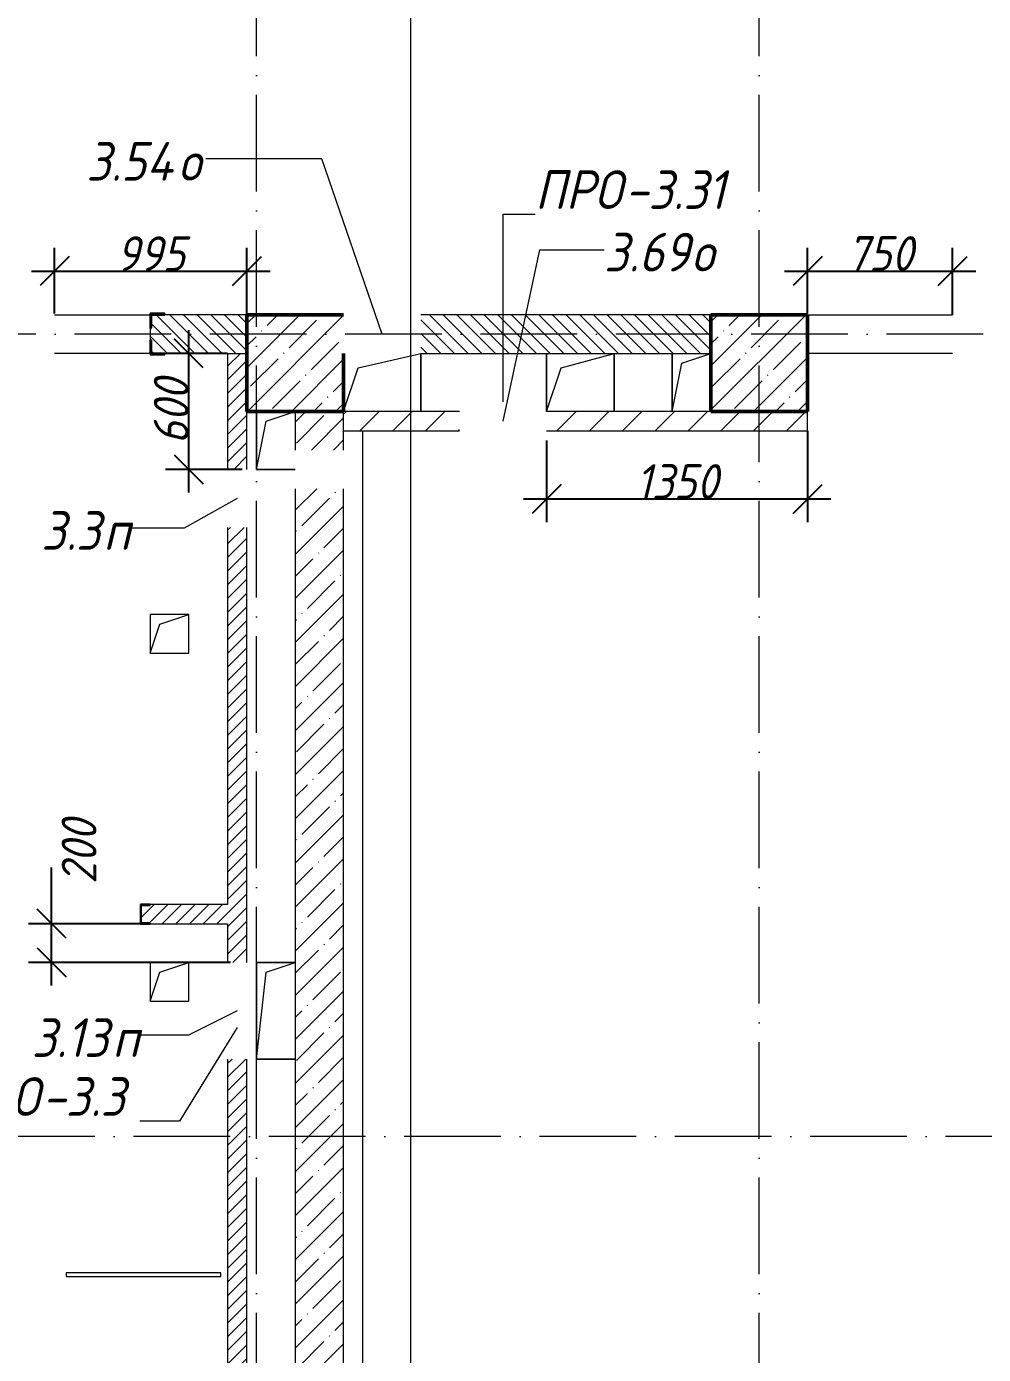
# Model space of a CAD drawing. Header units: millimetres. Extents: x -401725 to 250493, y 305116 to 802890.
# Drawn here: x 157945 to 162895, y 312890 to 319758 of the extents above; entities that cross this region are included whole.
import ezdxf

# ---------------------------------------------------------------- set-up
doc = ezdxf.new("R2010")
doc.units = ezdxf.units.MM
doc.linetypes.add('50_200_ШТРИХ_1Т_ш5_п1_п1_', pattern=[700, 500, -100, 0, -100])
for name, color, linetype, lineweight in [('A-____-____-DIMS', 7, 'Continuous', 9), ('A-DETL-____-OTLN-4', 7, 'Continuous', 18), ('A-FLOR-____-OTLN', 7, 'Continuous', 9), ('A-GENM-____-IDEN', 7, 'Continuous', 9), ('A-GENM-____-MCUT', 7, 'Continuous', 25), ('A-GENM-____-OTLN', 7, 'Continuous', 9), ('A-GENM-____-OTLN-1', 7, 'Continuous', 25), ('A-GLAZ-____-IDEN', 7, 'Continuous', 9), ('A-WALL-____-MCUT-1', 7, 'Continuous', 9), ('A-WALL-____-MCUT-3', 7, 'Continuous', 9), ('A-WALL-____-PATT-1', 7, 'Continuous', 9), ('A-WALL-FNSH-MCUT-1', 7, 'Continuous', 9), ('I-WALL-____-OTLN', 7, 'Continuous', 9), ('S-COLS-____-MCUT', 7, 'Continuous', 50), ('S-COLS-____-OTLN', 7, 'Continuous', 9), ('S-GRID-____-OTLN-1', 7, '50_200_ШТРИХ_1Т_ш5_п1_п1_', 9)]:
    doc.layers.add(name, color=color, linetype=linetype, lineweight=lineweight)
doc.layers.add('G-____-____-SYMB-1', color=9, linetype='Continuous', lineweight=9, true_color=0x808080)
doc.styles.add('ISOCPEUR_I_10', font='isocpeui.ttf', dxfattribs={"width": 0.9, "height": 180})
doc.styles.add('ISOCPEUR_I_9', font='isocpeui.ttf', dxfattribs={"width": 0.9, "height": 250})
doc.dimstyles.new('ISO-1_8_0_9К_СРЕДНИЙ_Кладочные_3', dxfattribs={"dimscale": 304.8, "dimtxt": 179.276612, "dimasz": 0.492126, "dimexe": 0.393701, "dimexo": 0, "dimgap": 0, "dimtad": 1, "dimdec": 3, "dimrnd": 0.001, "dimdsep": 46, "dimtxsty": 'ISOCPEUR_I_10', "dimblk1": 'OBLIQUE', "dimblk2": 'OBLIQUE', "dimsah": 1, "dimcen": 0.09, "dimdle": 0.393701, "dimazin": 0, "dimtfac": 1, "dimtdec": 4, "dimtix": 1, "dimtmove": 0, "dimatfit": 3, "dimfxl": 1, "dimtvp": 1, "dimtolj": 1, "dimtzin": 0, "dimarcsym": 2})
doc.dimstyles.new('ISO-1_8_0_9К_СРЕДНИЙ_Кладочные_4', dxfattribs={"dimscale": 304.8, "dimtxt": 179.276612, "dimasz": 0.492126, "dimexe": 0.393701, "dimexo": 0, "dimgap": 0, "dimtad": 1, "dimdec": 3, "dimrnd": 0.001, "dimdsep": 46, "dimtxsty": 'ISOCPEUR_I_10', "dimblk1": 'OBLIQUE', "dimblk2": 'OBLIQUE', "dimsah": 1, "dimcen": 0.09, "dimdle": 0.393701, "dimazin": 0, "dimtfac": 1, "dimtdec": 4, "dimtix": 1, "dimtmove": 1, "dimatfit": 3, "dimfxl": 1, "dimtvp": 1, "dimtolj": 1, "dimtzin": 0, "dimarcsym": 2})
pattern_1 = [(135, (144685.44, 312186.367), (-35.35534, -35.35534), [])]
pattern_2 = [(45, (144685.44, 312186.367), (-35.35534, 35.35534), [])]

# ---------------------------------------------------------------- blocks, each defined once
blk = doc.blocks.new('BSC_Колонна _Прямоугольная - 500х500-V68-АР1_План отверстий 3 этажа в осях 1-64_А-ГГ')
at = {"layer": 'S-COLS-____-OTLN'}
h = blk.add_hatch(dxfattribs=at)
h.set_pattern_fill('FP_105', color=256, style=0, pattern_type=2)
h.set_pattern_definition([(45, (-14650, -5831.04), (-114.0493, 114.0493), []), (45, (-14535.95, -5831.04), (-114.0493, 114.0493), [201.612, -40.322, 3.353, -36.97])])
h.paths.add_polyline_path([(-250, -250), (250, -250), (250, 250), (-250, 250), (-250, 50)], flags=0)
at = {"layer": 'S-COLS-____-MCUT'}
for p, q in [((250, 250), (-250, 250)), ((-250, 250), (-250, -250)), ((250, -250), (250, 50)), ((-250, -250), (250, -250))]:
    blk.add_line(p, q, dxfattribs=at)
blk = doc.blocks.new('BSC_Колонна _Прямоугольная - 500х500-V148-АР1_План отверстий 3 этажа в осях 1-64_А-ГГ')
at = {"layer": 'S-COLS-____-OTLN'}
h = blk.add_hatch(dxfattribs=at)
h.set_pattern_fill('FP_171', color=256, style=0, pattern_type=2)
h.set_pattern_definition([(45, (-17050, -5831.04), (-114.0493, 114.0493), []), (45, (-16935.95, -5831.04), (-114.0493, 114.0493), [201.612, -40.322, 3.353, -36.97])])
h.paths.add_polyline_path([(-250, -250), (250, -250), (250, 250), (-250, 250)], flags=0)
at = {"layer": 'S-COLS-____-MCUT'}
for p, q in [((250, 250), (-250, 250)), ((-250, 250), (-250, -250)), ((250, -250), (250, 250)), ((-250, -250), (250, -250))]:
    blk.add_line(p, q, dxfattribs=at)
blk = doc.blocks.new('АР_Перемычка - АР_Перемычка-28712478-АР1_План отверстий 3 этажа в осях 1-64_А-ГГ')
at = {"layer": 'A-GENM-____-OTLN'}
blk.add_line((0, -100), (8, -100), dxfattribs=at)
blk = doc.blocks.new('154_Стойка_СКБ_Уголок - СМ-2180_200-28268025-АР1_План отверстий 3 этажа в осях 1-64_А-ГГ')
at = {"layer": 'A-GENM-____-MCUT'}
for p, q in [((125, 156), (125, 81)), ((200, 156), (125, 156)), ((131, 81), (131, 150)), ((131, 150), (200, 150)), ((200, 150), (200, 156)), ((125, 81), (131, 81)), ((131, 19), (125, 19)), ((125, 19), (125, -56)), ((131, -50), (131, 19)), ((125, -56), (200, -56)), ((200, -50), (131, -50)), ((200, -56), (200, -50))]:
    blk.add_line(p, q, dxfattribs=at)
blk = doc.blocks.new('154_Фахверк_СКБ_Швеллер - Тип_100_3960-28331862-АР1_План отверстий 3 этажа в осях 1-64_А-ГГ')
at = {"layer": 'A-GENM-____-MCUT'}
for p, q in [((175, 50), (125, 50)), ((125, 50), (125, -50)), ((128, 47), (175, 47)), ((128, -47), (128, 47)), ((175, 47), (175, 50)), ((125, -50), (175, -50)), ((175, -47), (128, -47)), ((175, -50), (175, -47))]:
    blk.add_line(p, q, dxfattribs=at)
blk = doc.blocks.new('AR_Отверстие прямоугольное _в плите_ - AR_Отверстие прямоугольное _в плите_-V170-АР1_План отверстий 3 этажа в осях 1-64_А-ГГ')
at = {"layer": 'A-GENM-____-OTLN'}
for p, q in [((100, 250), (-100, 250)), ((-100, 250), (-100, -250)), ((-50, 200), (100, 250)), ((-100, -250), (-50, 200)), ((-100, -250), (100, -250))]:
    blk.add_line(p, q, dxfattribs=at)
blk = doc.blocks.new('AR_Отверстие прямоугольное _в плите_ - AR_Отверстие прямоугольное _в плите_-30459207-АР1_План отверстий 3 этажа в осях 1-64_А-ГГ')
at = {"layer": 'A-GENM-____-OTLN'}
for p, q in [((100, 100), (-100, 100)), ((-100, 100), (-100, -100)), ((-50, 50), (100, 100)), ((100, -100), (100, 100)), ((-100, -100), (-50, 50)), ((-100, -100), (100, -100))]:
    blk.add_line(p, q, dxfattribs=at)
blk = doc.blocks.new('AR_Отверстие прямоугольное _в плите_ - AR_Отверстие прямоугольное _в плите_-30512088-АР1_План отверстий 3 этажа в осях 1-64_А-ГГ')
at = {"layer": 'A-GENM-____-OTLN'}
for p, q in [((-100, 150), (-100, -150)), ((-50, 100), (100, 150)), ((-100, -150), (-50, 100)), ((-100, -150), (100, -150))]:
    blk.add_line(p, q, dxfattribs=at)
blk = doc.blocks.new('AR_Отверстие прямоугольное _в плите_ - AR_Отверстие прямоугольное _в плите_-V190-АР1_План отверстий 3 этажа в осях 1-64_А-ГГ')
at = {"layer": 'A-GENM-____-OTLN'}
for p, q in [((-100, 150), (-100, -150)), ((-50, 100), (100, 150)), ((-100, -150), (-50, 100))]:
    blk.add_line(p, q, dxfattribs=at)
blk = doc.blocks.new('AR_Отверстие прямоугольное _в плите_ - AR_Отверстие прямоугольное _в плите_-V193-АР1_План отверстий 3 этажа в осях 1-64_А-ГГ')
at = {"layer": 'A-GENM-____-OTLN'}
for p, q in [((-125, 75), (200, 150)), ((200, -150), (200, 150)), ((-200, -150), (-125, 75))]:
    blk.add_line(p, q, dxfattribs=at)
blk = doc.blocks.new('AR_Отверстие прямоугольное _в плите_ - AR_Отверстие прямоугольное _в плите_-30552577-АР1_План отверстий 3 этажа в осях 1-64_А-ГГ')
at = {"layer": 'A-GENM-____-OTLN'}
for p, q in [((-175, 150), (-175, -150)), ((-100, 75), (175, 150)), ((175, -150), (175, 150)), ((-175, -150), (-100, 75))]:
    blk.add_line(p, q, dxfattribs=at)
blk = doc.blocks.new('_Oblique')
at = {"color": 0, "linetype": 'ByBlock', "lineweight": -2}
blk.add_line((-0.5, -0.5), (0.5, 0.5), dxfattribs=at)
blk = doc.blocks.new('*D10120')
at = {"layer": 'A-____-____-DIMS', "color": 0, "lineweight": -2, "transparency": 16777216}
for p, q in [((158783.5, 318187.4), (158783.5, 317347.4)), ((158985.4, 318067.4), (158663.5, 318067.4)), ((159060.9, 317467.4), (158663.5, 317467.4))]:
    blk.add_line(p, q, dxfattribs=at)
at = {"layer": 'Defpoints', "color": 0, "transparency": 16777216}
for p in [(158985.4, 318067.4), (158783.5, 317467.4), (159060.9, 317467.4)]:
    blk.add_point(p, dxfattribs=at)
at = {"layer": 'A-____-____-DIMS', "color": 0, "lineweight": -2, "transparency": 16777216, "xscale": 150, "yscale": 150, "zscale": 150}
for p, rotation in [((158783.5, 318067.4), 90), ((158783.5, 317467.4), 270)]:
    blk.add_blockref('_Oblique', p, dxfattribs=dict(at, rotation=rotation))
at = {"layer": 'A-____-____-DIMS', "color": 0, "transparency": 16777216, "insert": (158693.5, 317767.4), "char_height": 180, "width": 409.578, "attachment_point": 5, "rotation": 90, "style": 'ISOCPEUR_I_10'}
blk.add_mtext('\\A1;600', dxfattribs=at)
blk = doc.blocks.new('*D10124')
at = {"layer": 'A-____-____-DIMS', "color": 0, "lineweight": -2, "transparency": 16777216}
for p, q in [((158074.8, 315117.4), (158074.8, 315408.7)), ((158535.4, 315117.4), (157954.8, 315117.4)), ((158074.8, 314797.4), (158074.8, 315117.4)), ((159000.6, 314917.4), (157954.8, 314917.4))]:
    blk.add_line(p, q, dxfattribs=at)
at = {"layer": 'Defpoints', "color": 0, "transparency": 16777216}
for p in [(158074.8, 315117.4), (158535.4, 315117.4), (159000.6, 314917.4)]:
    blk.add_point(p, dxfattribs=at)
at = {"layer": 'A-____-____-DIMS', "color": 0, "lineweight": -2, "transparency": 16777216, "xscale": 150, "yscale": 150, "zscale": 150}
for p, rotation in [((158074.8, 315117.4), 90), ((158074.8, 314917.4), 270)]:
    blk.add_blockref('_Oblique', p, dxfattribs=dict(at, rotation=rotation))
at = {"layer": 'A-____-____-DIMS', "color": 0, "transparency": 16777216, "insert": (158126.9, 315323.9), "char_height": 180, "width": 409.578, "attachment_point": 1, "rotation": 90, "line_spacing_factor": 1.149209, "style": 'ISOCPEUR_I_10'}
blk.add_mtext('\\A1;200', dxfattribs=at)
blk = doc.blocks.new('*D10040')
at = {"layer": 'A-____-____-DIMS', "color": 0, "lineweight": -2, "transparency": 16777216}
for p, q in [((158090.4, 318273.4), (158090.4, 318613)), ((159085.4, 318267.4), (159085.4, 318613)), ((157970.4, 318493), (159205.4, 318493))]:
    blk.add_line(p, q, dxfattribs=at)
at = {"layer": 'Defpoints', "color": 0, "transparency": 16777216}
for p in [(159085.4, 318493), (158090.4, 318273.4), (159085.4, 318267.4)]:
    blk.add_point(p, dxfattribs=at)
at = {"layer": 'A-____-____-DIMS', "color": 0, "lineweight": -2, "transparency": 16777216, "xscale": 150, "yscale": 150, "zscale": 150, "rotation": 180}
blk.add_blockref('_Oblique', (158090.4, 318493), dxfattribs=at)
at = {"layer": 'A-____-____-DIMS', "color": 0, "lineweight": -2, "transparency": 16777216, "xscale": 150, "yscale": 150, "zscale": 150}
blk.add_blockref('_Oblique', (159085.4, 318493), dxfattribs=at)
at = {"layer": 'A-____-____-DIMS', "color": 0, "transparency": 16777216, "insert": (158587.9, 318583), "char_height": 180, "width": 409.578, "attachment_point": 5, "style": 'ISOCPEUR_I_10'}
blk.add_mtext('\\A1;995', dxfattribs=at)
blk = doc.blocks.new('*D10041')
at = {"layer": 'A-____-____-DIMS', "color": 0, "lineweight": -2, "transparency": 16777216}
for p, q in [((161985.4, 317667.4), (161985.4, 317194.8)), ((160635.4, 317617.4), (160635.4, 317194.8)), ((160515.4, 317314.8), (162105.4, 317314.8))]:
    blk.add_line(p, q, dxfattribs=at)
at = {"layer": 'Defpoints', "color": 0, "transparency": 16777216}
for p in [(161985.4, 317667.4), (160635.4, 317617.4), (161985.4, 317314.8)]:
    blk.add_point(p, dxfattribs=at)
at = {"layer": 'A-____-____-DIMS', "color": 0, "lineweight": -2, "transparency": 16777216, "xscale": 150, "yscale": 150, "zscale": 150, "rotation": 180}
blk.add_blockref('_Oblique', (160635.4, 317314.8), dxfattribs=at)
at = {"layer": 'A-____-____-DIMS', "color": 0, "lineweight": -2, "transparency": 16777216, "xscale": 150, "yscale": 150, "zscale": 150}
blk.add_blockref('_Oblique', (161985.4, 317314.8), dxfattribs=at)
at = {"layer": 'A-____-____-DIMS', "color": 0, "transparency": 16777216, "insert": (161310.4, 317404.8), "char_height": 180, "width": 504.733, "attachment_point": 5, "style": 'ISOCPEUR_I_10'}
blk.add_mtext('\\A1;1350', dxfattribs=at)
blk = doc.blocks.new('*D10042')
at = {"layer": 'A-____-____-DIMS', "color": 0, "lineweight": -2, "transparency": 16777216}
for p, q in [((161985.4, 318273.4), (161985.4, 318613)), ((162735.4, 318267.4), (162735.4, 318613)), ((161865.4, 318493), (162855.4, 318493))]:
    blk.add_line(p, q, dxfattribs=at)
at = {"layer": 'Defpoints', "color": 0, "transparency": 16777216}
for p in [(162735.4, 318493), (161985.4, 318273.4), (162735.4, 318267.4)]:
    blk.add_point(p, dxfattribs=at)
at = {"layer": 'A-____-____-DIMS', "color": 0, "lineweight": -2, "transparency": 16777216, "xscale": 150, "yscale": 150, "zscale": 150, "rotation": 180}
blk.add_blockref('_Oblique', (161985.4, 318493), dxfattribs=at)
at = {"layer": 'A-____-____-DIMS', "color": 0, "lineweight": -2, "transparency": 16777216, "xscale": 150, "yscale": 150, "zscale": 150}
blk.add_blockref('_Oblique', (162735.4, 318493), dxfattribs=at)
at = {"layer": 'A-____-____-DIMS', "color": 0, "transparency": 16777216, "insert": (162360.4, 318584.1), "char_height": 180, "width": 409.578, "attachment_point": 5, "style": 'ISOCPEUR_I_10'}
blk.add_mtext('\\A1;750', dxfattribs=at)

msp = doc.modelspace()

# ---------------------------------------------------------------- hatches: boundary and pattern name
at = {"layer": 'A-WALL-____-PATT-1'}
h = msp.add_hatch(dxfattribs=at)
h.set_pattern_fill('FP_6', color=256, style=0, pattern_type=2)
h.set_pattern_definition(pattern_1)
h.paths.add_polyline_path([(159085.4376, 318067.4093), (159085.4376, 318267.4093), (158591.4376, 318267.4093), (158591.4376, 318198.4093), (158585.4376, 318198.4093), (158585.4376, 318136.4093), (158591.4376, 318136.4093), (158591.4376, 318067.4093), (158811.475, 318067.4093)], flags=0)
h.paths.add_polyline_path([(157044.0107, 318067.4093), (157429.4376, 318067.4093), (157429.4376, 318136.4093), (157435.4376, 318136.4093), (157435.4376, 318198.4093), (157429.4376, 318198.4093), (157429.4376, 318267.4093), (156691.4376, 318267.4093), (156691.4376, 318198.4093), (156685.4376, 318198.4093), (156685.4376, 318136.4093), (156691.4376, 318136.4093), (156691.4376, 318067.4093), (156760.4376, 318067.4093)], flags=0)
h.paths.add_polyline_path([(155585.4376, 318067.4093), (155679.4376, 318067.4093), (155679.4376, 318136.4093), (155685.4376, 318136.4093), (155685.4376, 318198.4093), (155679.4376, 318198.4093), (155679.4376, 318267.4093), (155585.4376, 318267.4093), (155585.4376, 318080.6029)], flags=0)
h = msp.add_hatch(dxfattribs=at)
h.set_pattern_fill('FP_6', color=256, style=0, pattern_type=2)
h.set_pattern_definition(pattern_1)
h.paths.add_polyline_path([(161485.4376, 318067.4093), (161485.4376, 318267.4093), (159985.4376, 318267.4093), (159985.4376, 318067.4093), (160578.9393, 318067.4093)], flags=0)
h = msp.add_hatch(dxfattribs=at)
h.set_pattern_fill('FP_5', color=256, style=0, pattern_type=2)
h.set_pattern_definition(pattern_2)
h.paths.add_polyline_path([(158985.4376, 310517.4093), (159085.4376, 310517.4093), (159085.4376, 312667.4093), (159082.4376, 312667.4093), (159082.4376, 312714.4093), (158988.4376, 312714.4093), (158988.4376, 312667.4093), (158985.4376, 312667.4093), (158985.4376, 310767.4093)], flags=0)
h.paths.add_polyline_path([(159082.4376, 312717.4093), (159085.4376, 312717.4093), (159085.4376, 314417.4093), (158985.4376, 314417.4093), (158985.4376, 312717.4093), (159037.6115, 312717.4093)], flags=0)
h.paths.add_polyline_path([(158985.4376, 314917.4093), (159085.4376, 314917.4093), (159085.4376, 317167.4093), (158985.4376, 317167.4093), (158985.4376, 315117.4093)], flags=0)
h.paths.add_polyline_path([(159065.0986, 317467.4093), (159085.4376, 317467.4093), (159085.4376, 318067.4093), (158985.4376, 318067.4093), (158985.4376, 317467.4093), (159064.385, 317467.4093)], flags=0)
h = msp.add_hatch(dxfattribs=at)
h.set_pattern_fill('FP_38', color=256, style=0, pattern_type=2)
h.set_pattern_definition([(45, (144685.44, 312186.37), (-114.0493, 114.0493), []), (45, (144799.49, 312186.37), (-114.0493, 114.0493), [201.612, -40.322, 3.353, -36.97])])
h.paths.add_polyline_path([(159335.4376, 310767.4093), (159585.4376, 310767.4093), (159585.4376, 317367.4093), (159335.4376, 317367.4093), (159335.4376, 311200.3599)], flags=0)
h.paths.add_polyline_path([(159335.4376, 317567.4093), (159585.4376, 317567.4093), (159585.4376, 317767.4093), (159335.4376, 317767.4093)], flags=0)
h = msp.add_hatch(dxfattribs=at)
h.set_pattern_fill('FP_4', color=256, style=0, pattern_type=2)
h.set_pattern_definition([(45, (144685.44, 312186.37), (-84.8528, 84.8528), [])])
h.paths.add_polyline_path([(161485.4376, 317667.4093), (161985.4376, 317667.4093), (161985.4376, 317767.4093), (160635.4376, 317767.4093), (160635.4376, 317667.4093)], flags=0)
h.paths.add_polyline_path([(159585.4376, 317667.4093), (160185.4376, 317667.4093), (160185.4376, 317767.4093), (159585.4376, 317767.4093)], flags=0)
h = msp.add_hatch(dxfattribs=at)
h.set_pattern_fill('FP_5', color=256, style=0, pattern_type=2)
h.set_pattern_definition(pattern_2)
h.paths.add_polyline_path([(158985.4376, 315117.4093), (158985.4376, 315217.4093), (158585.4376, 315217.4093), (158585.4376, 315214.4093), (158538.4376, 315214.4093), (158538.4376, 315120.4093), (158585.4376, 315120.4093), (158585.4376, 315117.4093), (158811.475, 315117.4093)], flags=0)

# ---------------------------------------------------------------- linework, layer by layer
at = {"layer": 'A-DETL-____-OTLN-4'}
msp.add_line((159685.4376, 310523.4093), (159685.4376, 317667.4093), dxfattribs=at)
at = {"layer": 'A-FLOR-____-OTLN'}
for p, q in [((159985.4376, 318067.4093), (159985.4376, 317767.4093)), ((160635.4376, 317767.4093), (160635.4376, 318067.4093)), ((160985.4376, 318067.4093), (160985.4376, 317767.4093)), ((161285.4376, 317767.4093), (161285.4376, 318067.4093)), ((159135.4376, 317467.4093), (159135.4376, 317767.4093)), ((159335.4376, 317467.4093), (159135.4376, 317467.4093)), ((159135.4376, 314917.4093), (159335.4376, 314917.4093)), ((159135.4376, 314417.4093), (159135.4376, 314917.4093)), ((159335.4376, 314417.4093), (159135.4376, 314417.4093))]:
    msp.add_line(p, q, dxfattribs=at)
at = {"layer": 'A-GENM-____-IDEN'}
for p, q in [((160410.4376, 318787.4093), (160575.7499, 318787.4093)), ((160410.4376, 317817.4093), (160410.4376, 318787.4093)), ((159035.4376, 314580.1188), (158736.2468, 314096.6405)), ((158736.2468, 314096.6405), (158531.6737, 314096.6405))]:
    msp.add_line(p, q, dxfattribs=at)
at = {"layer": 'A-GLAZ-____-IDEN'}
for p, q in [((159473.3748, 319073.3766), (158873.2126, 319073.3766)), ((159785.4376, 318167.4093), (159473.3748, 319073.3766)), ((160410.4376, 317717.4093), (160600.07, 318603.7188)), ((160600.07, 318603.7188), (160932.8038, 318603.7188)), ((159035.4376, 317317.4093), (158760.4376, 317163.9414)), ((158760.4376, 317163.9414), (158485.4376, 317163.9414)), ((159035.4376, 314667.4093), (158783.5557, 314540.7999)), ((158783.5557, 314540.7999), (158531.6737, 314540.7999))]:
    msp.add_line(p, q, dxfattribs=at)
at = {"layer": 'A-WALL-____-MCUT-1'}
for p, q in [((159335.4376, 317767.4093), (159335.4376, 317567.4093)), ((159585.4376, 317567.4093), (159585.4376, 317767.4093)), ((159335.4376, 317367.4093), (159335.4376, 310767.4093)), ((159585.4376, 310767.4093), (159585.4376, 317367.4093))]:
    msp.add_line(p, q, dxfattribs=at)
at = {"layer": 'A-WALL-____-MCUT-3'}
for p, q in [((159085.4376, 318267.4093), (158660.4376, 318267.4093)), ((161485.4376, 318267.4093), (159985.4376, 318267.4093)), ((158585.4376, 318198.4093), (158585.4376, 318136.4093)), ((158660.4376, 318067.4093), (159085.4376, 318067.4093)), ((159985.4376, 318067.4093), (161485.4376, 318067.4093))]:
    msp.add_line(p, q, dxfattribs=at)
at = {"layer": 'A-WALL-FNSH-MCUT-1'}
for p, q in [((158985.4376, 318067.4093), (158985.4376, 317467.4093)), ((159085.4376, 318067.4093), (159085.4376, 318067.4093)), ((159085.4376, 317467.4093), (159085.4376, 317767.4093)), ((160185.4376, 317767.4093), (159585.4376, 317767.4093)), ((161485.4376, 317767.4093), (160635.4376, 317767.4093)), ((161985.4376, 317667.4093), (161985.4376, 317767.4093)), ((159585.4376, 317667.4093), (160185.4376, 317667.4093)), ((160635.4376, 317667.4093), (161985.4376, 317667.4093)), ((158985.4376, 317167.4093), (158985.4376, 315217.4093)), ((159085.4376, 314917.4093), (159085.4376, 317167.4093)), ((158985.4376, 315217.4093), (158585.4376, 315217.4093)), ((158585.4376, 315117.4093), (158985.4376, 315117.4093)), ((158985.4376, 315117.4093), (158985.4376, 314917.4093)), ((158985.4376, 314417.4093), (158985.4376, 312717.4093)), ((159085.4376, 312717.4093), (159085.4376, 314417.4093)), ((158950.4376, 313312.4093), (158150.4376, 313312.4093)), ((158150.4376, 313312.4093), (158150.4376, 313292.4093)), ((158150.4376, 313292.4093), (158950.4376, 313292.4093)), ((158950.4376, 313292.4093), (158950.4376, 313312.4093))]:
    msp.add_line(p, q, dxfattribs=at)
at = {"layer": 'G-____-____-SYMB-1'}
msp.add_line((159931.7086, 362292.1129), (159931.7086, 307486.2279), dxfattribs=at)
at = {"layer": 'I-WALL-____-OTLN'}
for p, q in [((158090.4376, 318267.4093), (158585.4376, 318267.4093)), ((161985.4376, 318267.4093), (162735.4376, 318267.4093)), ((158585.4376, 318067.4093), (158090.4376, 318067.4093)), ((162735.4376, 318067.4093), (161985.4376, 318067.4093))]:
    msp.add_line(p, q, dxfattribs=at)
at = {"layer": 'S-GRID-____-OTLN-1'}
for p, q in [((159135.4376, 307703.761), (159135.4376, 362067.327)), ((161735.4376, 307703.761), (161735.4376, 362067.327)), ((235004.2249, 318167.4093), (140016.6674, 318167.4093)), ((248611.9079, 314017.4093), (140016.6674, 314017.4093))]:
    msp.add_line(p, q, dxfattribs=at)

# ---------------------------------------------------------------- block references
at = {"layer": 'A-GENM-____-OTLN'}
for name, p in [('AR_Отверстие прямоугольное _в плите_ - AR_Отверстие прямоугольное _в плите_-V193-АР1_План отверстий 3 этажа в осях 1-64_А-ГГ', (159785.4376, 317917.4093)), ('AR_Отверстие прямоугольное _в плите_ - AR_Отверстие прямоугольное _в плите_-30552577-АР1_План отверстий 3 этажа в осях 1-64_А-ГГ', (160810.4376, 317917.4093)), ('AR_Отверстие прямоугольное _в плите_ - AR_Отверстие прямоугольное _в плите_-V190-АР1_План отверстий 3 этажа в осях 1-64_А-ГГ', (161385.4376, 317917.4093)), ('АР_Перемычка - АР_Перемычка-28712478-АР1_План отверстий 3 этажа в осях 1-64_А-ГГ', (161985.4376, 318167.4093)), ('AR_Отверстие прямоугольное _в плите_ - AR_Отверстие прямоугольное _в плите_-30512088-АР1_План отверстий 3 этажа в осях 1-64_А-ГГ', (159235.4376, 317617.4093)), ('AR_Отверстие прямоугольное _в плите_ - AR_Отверстие прямоугольное _в плите_-30459207-АР1_План отверстий 3 этажа в осях 1-64_А-ГГ', (158685.4376, 316617.4093)), ('AR_Отверстие прямоугольное _в плите_ - AR_Отверстие прямоугольное _в плите_-30459207-АР1_План отверстий 3 этажа в осях 1-64_А-ГГ', (158685.4376, 314817.4093)), ('AR_Отверстие прямоугольное _в плите_ - AR_Отверстие прямоугольное _в плите_-V170-АР1_План отверстий 3 этажа в осях 1-64_А-ГГ', (159235.4376, 314667.4093))]:
    msp.add_blockref(name, p, dxfattribs=at)
at = {"layer": 'A-GENM-____-OTLN-1'}
for name, p in [('154_Стойка_СКБ_Уголок - СМ-2180_200-28268025-АР1_План отверстий 3 этажа в осях 1-64_А-ГГ', (158460.4376, 318117.4093)), ('154_Фахверк_СКБ_Швеллер - Тип_100_3960-28331862-АР1_План отверстий 3 этажа в осях 1-64_А-ГГ', (158410.4376, 315167.4093))]:
    msp.add_blockref(name, p, dxfattribs=at)
at = {"layer": 'S-COLS-____-OTLN'}
for name, p in [('BSC_Колонна _Прямоугольная - 500х500-V68-АР1_План отверстий 3 этажа в осях 1-64_А-ГГ', (159335.4376, 318017.4093)), ('BSC_Колонна _Прямоугольная - 500х500-V148-АР1_План отверстий 3 этажа в осях 1-64_А-ГГ', (161735.4376, 318017.4093))]:
    msp.add_blockref(name, p, dxfattribs=at)

# ---------------------------------------------------------------- texts
at = {"layer": 'A-GENM-____-IDEN', "char_height": 200, "attachment_point": 1, "style": 'ISOCPEUR_I_9'}
for s, insert, width in [('ПРО', (160575.7499, 319014.5255), 562.784625), ('-3.31', (161040.0936, 319014.5255), 663.79725), ('ПРО', (157561.2671, 314323.7566), 562.784625), ('-3.3', (158025.6108, 314323.7566), 548.35425)]:
    msp.add_mtext(s, dxfattribs=dict(at, insert=insert, width=width))
at = {"layer": 'A-GLAZ-____-IDEN', "char_height": 200, "attachment_point": 1, "style": 'ISOCPEUR_I_9'}
for s, insert, width in [('3.54', (158254.3621, 319160.9912), 577.215), ('\\fISOCPEUR|b0|i1|c204|p34|;\\W.9;о', (158730.6121, 319160.9912), 158.734125), ('3.69', (160932.8038, 318691.3334), 548.35425), ('\\fISOCPEUR|b0|i1|c204|p34|;\\W.9;о', (161385.2413, 318691.3334), 158.734125), ('3.3', (158021.3883, 317251.556), 389.620125), ('\\fISOCPEUR|b0|i1|c204|p34|;\\W.9;п', (158342.857, 317251.556), 158.734125), ('3.13', (157972.2221, 314628.4144), 505.063125), ('\\fISOCPEUR|b0|i1|c204|p34|;\\W.9;п', (158388.9409, 314628.4144), 158.734125)]:
    msp.add_mtext(s, dxfattribs=dict(at, insert=insert, width=width))

# ---------------------------------------------------------------- dimensions: what is measured, and where the dimension line sits
at = {"layer": 'A-____-____-DIMS'}
for base, p1, p2, override, picture, middle in [((159085.4376, 318492.9672), (158090.4376, 318273.4093), (159085.4376, 318267.4093), {"dimpost": '<>', "dimfxl": 995.01809}, '*D10040', (158587.9376, 318582.9672)), ((162735.4376, 318492.9672), (161985.4376, 318273.4093), (162735.4376, 318267.4093), {"dimpost": '<>', "dimfxl": 750.024}, '*D10042', (162360.4376, 318584.1263)), ((161985.4376, 317314.8115), (160635.4376, 317617.4093), (161985.4376, 317667.4093), {"dimpost": '<>', "dimfxl": 1350.925609}, '*D10041', (161310.4376, 317404.8115))]:
    dim = msp.add_linear_dim(base=base, p1=p1, p2=p2, dimstyle='ISO-1_8_0_9К_СРЕДНИЙ_Кладочные_4', override=override, dxfattribs=at)
    dim.commit()
    dim.dimension.update_dxf_attribs({"geometry": picture, "text_midpoint": middle})
dim = msp.add_linear_dim(base=(158783.4507, 317467.4093), p1=(158985.4376, 318067.4093), p2=(159060.9148, 317467.4093), angle=90, dimstyle='ISO-1_8_0_9К_СРЕДНИЙ_Кладочные_4', override={"dimpost": '<>', "dimfxl": 604.728703}, dxfattribs=at)
dim.commit()
dim.dimension.update_dxf_attribs({"geometry": '*D10120', "text_midpoint": (158693.4507, 317767.4093)})
dim = msp.add_linear_dim(base=(158074.7986, 315117.4093), p1=(159000.563, 314917.4093), p2=(158535.4376, 315117.4093), angle=90, dimstyle='ISO-1_8_0_9К_СРЕДНИЙ_Кладочные_3', override={"dimpost": '<>', "dimfxl": 506.301882}, dxfattribs=at)
dim.commit()
dim.dimension.update_dxf_attribs({"geometry": '*D10124', "text_midpoint": (158246.8622, 315408.7286), "dimtype": 160, "text_rotation": 90})

doc.saveas('drawing.dxf')
